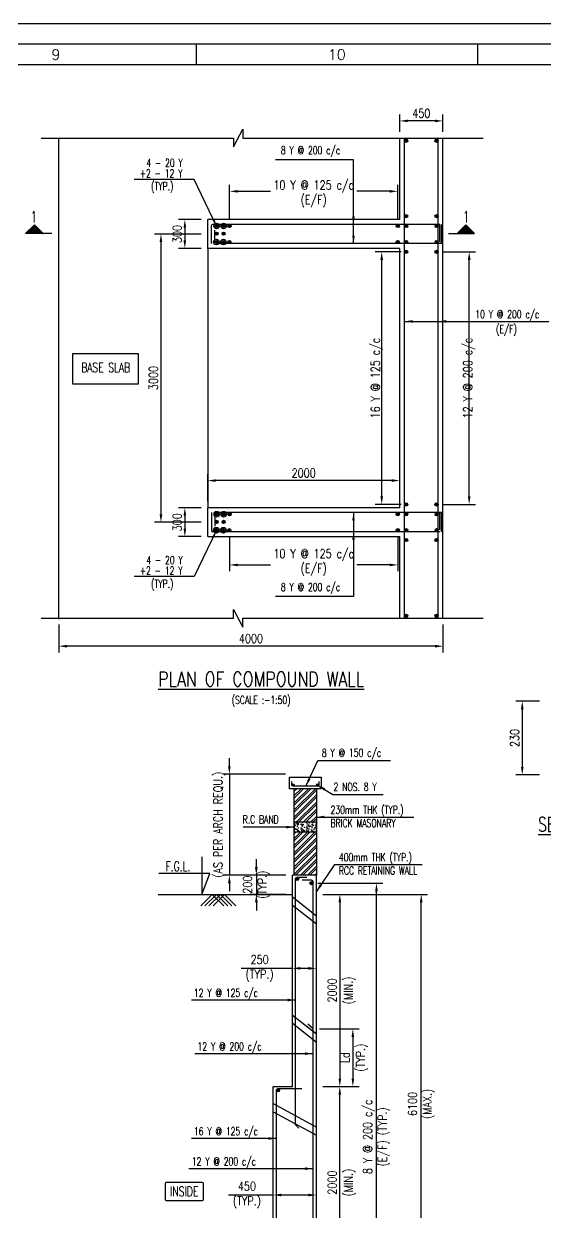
# Model space of a CAD drawing. Extents: x 455722 to 1142355, y -625363 to -272741.
# Drawn here: x 721602 to 737893, y -317485 to -280373 of the extents above; entities that cross this region are included whole.
import ezdxf
from ezdxf.enums import TextEntityAlignment as Align
from ezdxf.lldxf.tags import DXFTag

# ---------------------------------------------------------------- set-up
doc = ezdxf.new("R2010")
doc.units = 0
doc.header["$LTSCALE"] = 500
doc.header["$MEASUREMENT"] = 0
doc.layers.get('DEFPOINTS').update_dxf_attribs({"color": 4})
for name, color, linetype in [('NO. BEAM', 3, 'Continuous'), ('PNA', 10, 'Continuous'), ('S- PILE CAP', 4, 'Continuous'), ('S-BRECK LINE', 8, 'Continuous'), ('S-COLUMN', 1, 'Continuous'), ('S-CONCRET LINE', 4, 'Continuous'), ('S-DIM-1', 5, 'Continuous'), ('S-HATCH', 253, 'Continuous'), ('S-LEVEL SECTION', 3, 'Continuous'), ('S-PCC', 9, 'Continuous'), ('S-REINFORCEMENT', 6, 'Continuous'), ('S-RETAINING WALL', 6, 'Continuous'), ('S-SECTION MARK', 1, 'Continuous'), ('S-TEXT', 2, 'Continuous'), ('S-TEXT-1', 4, 'Continuous'), ('S-TITIL', 6, 'Continuous'), ('TITLE', 4, 'Continuous')]:
    doc.layers.add(name, color=color, linetype=linetype)
doc.layers.add('RIDE-PROFILE', color=8, linetype='Continuous', lineweight=25)
doc.styles.add('ROMANS', font='r.shx', dxfattribs={"width": 0.8, "height": 275, "bigfont": 'bigfont.shx'})
tags = doc.linetypes.add('HIDDEN', pattern=[0.375, 0.25, -0.125]).pattern_tags.tags
tags[6:7] = [DXFTag(74, 4), DXFTag(75, 0), DXFTag(340, '0'), DXFTag(46, 1.0), DXFTag(50, 0.0), DXFTag(44, 0.0), DXFTag(45, 0.0)]
tags[4:5] = [DXFTag(74, 4), DXFTag(75, 0), DXFTag(340, '0'), DXFTag(46, 1.0), DXFTag(50, 0.0), DXFTag(44, 0.0), DXFTag(45, 0.0)]
doc.dimstyles.new('dim10', dxfattribs={"dimtxt": 250, "dimasz": 250, "dimexe": 200, "dimexo": 200, "dimgap": 100, "dimtad": 1, "dimdec": 0, "dimlfac": 0.1, "dimzin": 0, "dimdsep": 46, "dimtxsty": 'ROMANS', "dimcen": 0, "dimclrd": 5, "dimclre": 5, "dimclrt": 4, "dimadec": 0, "dimazin": 0, "dimtfac": 1, "dimtdec": 0, "dimtix": 1, "dimtofl": 0, "dimtmove": 2, "dimatfit": 3, "dimfxl": 0, "dimtolj": 1, "dimtzin": 0, "dimlwd": -1, "dimlwe": -1, "dimarcsym": 0})
doc.dimstyles.new('dim100', dxfattribs={"dimtxt": 250, "dimasz": 250, "dimexe": 200, "dimexo": 200, "dimgap": 100, "dimtad": 1, "dimdec": 0, "dimzin": 0, "dimdsep": 46, "dimtxsty": 'ROMANS', "dimcen": 0, "dimclrd": 5, "dimclre": 5, "dimclrt": 4, "dimadec": 0, "dimazin": 0, "dimtfac": 1, "dimtdec": 0, "dimtix": 1, "dimtofl": 0, "dimtmove": 2, "dimatfit": 3, "dimfxl": 0, "dimtolj": 1, "dimtzin": 0, "dimlwd": -1, "dimlwe": -1, "dimarcsym": 0})
doc.dimstyles.new('dim33.33', dxfattribs={"dimtxt": 250, "dimasz": 250, "dimexe": 200, "dimexo": 200, "dimgap": 100, "dimtad": 1, "dimdec": 0, "dimlfac": 0.333331, "dimzin": 0, "dimdsep": 46, "dimtxsty": 'ROMANS', "dimcen": 0, "dimclrd": 5, "dimclre": 5, "dimclrt": 4, "dimadec": 0, "dimazin": 0, "dimtfac": 1, "dimtdec": 0, "dimtix": 1, "dimtofl": 0, "dimtmove": 2, "dimatfit": 3, "dimfxl": 0, "dimtolj": 1, "dimtzin": 0, "dimlwd": -1, "dimlwe": -1, "dimarcsym": 0})

# ---------------------------------------------------------------- blocks, each defined once
blk = doc.blocks.new('SHEET')
at = {"elevation": -8, "flags": 128}
blk.add_lwpolyline([(674017, -125881), (763101, -125881), (763101, -63214), (674017, -63214)], close=True, dxfattribs=at)
at = {"layer": 'PNA'}
for p, q in [((740301, -63743, -8), (740301, -64273, -8)), ((747548, -63743, -8), (747548, -64273, -8))]:
    blk.add_line(p, q, dxfattribs=at)
at = {"layer": 'PNA', "color": 1, "elevation": -8}
for points in [[(675076, -125351), (762572, -125351), (762572, -63743), (675076, -63743)], [(676135, -124822), (762042, -124822), (762042, -64273), (676135, -64273)]]:
    blk.add_lwpolyline(points, close=True, dxfattribs=at)
at = {"layer": 'PNA', "style": 'ROMANS'}
for s, height, p in [('9', 265, (736678, -64008, -8)), ('10', 264.8, (743925, -64008, -8))]:
    blk.add_text(s, height=height, dxfattribs=at).set_placement(p, align=Align.MIDDLE)
blk = doc.blocks.new('*D315')
at = {"layer": 'DEFPOINTS', "color": 0}
for p in [(737910, -301527), (737175, -303827), (737910, -303827)]:
    blk.add_point(p, dxfattribs=at)
at = {"layer": 'S-DIM-1', "color": 5}
for p, q in [((737710, -301527), (736975, -301527)), ((737175, -301777), (737175, -303577)), ((737710, -303827), (736975, -303827))]:
    blk.add_line(p, q, dxfattribs=at)
for points in [[(737134, -301777), (737217, -301777), (737175, -301527)], [(737134, -303577), (737217, -303577), (737175, -303827)]]:
    blk.add_solid(points, dxfattribs=at)
at = {"layer": 'S-DIM-1', "color": 4, "insert": (736938, -302677), "char_height": 275, "attachment_point": 5, "rotation": 90, "style": 'ROMANS'}
blk.add_mtext('\\A1;230', dxfattribs=at)
blk = doc.blocks.new('*D368')
at = {"layer": 'DEFPOINTS', "color": 0}
for p in [(730594, -307209, 0), (732620, -307209), (730589, -319639, 0)]:
    blk.add_point(p, dxfattribs=at)
at = {"layer": 'S-DIM-1', "color": 5}
for p, q in [((730794, -307209), (732820, -307209)), ((730789, -319639), (732820, -319639))]:
    blk.add_line(p, q, dxfattribs=at)
at = {"layer": 'S-DIM-1', "color": 5, "lineweight": -3}
blk.add_line((732620, -319389), (732620, -307459), dxfattribs=at)
at = {"layer": 'S-DIM-1', "color": 5}
for points in [[(732579, -307459), (732662, -307459), (732620, -307209)], [(732579, -319389), (732662, -319389), (732620, -319639)]]:
    blk.add_solid(points, dxfattribs=at)
at = {"layer": 'S-DIM-1', "color": 4, "insert": (732620, -315131), "char_height": 275, "attachment_point": 5, "rotation": 90, "style": 'ROMANS'}
blk.add_mtext('\\A1;{8 Y @ 200 c/c\\P(E/F) (TYP.)}', dxfattribs=at)
blk = doc.blocks.new('*D371')
at = {"layer": 'DEFPOINTS', "color": 0}
for p in [(730744, -307559, 0), (734019, -307559), (732523, -325859, 0)]:
    blk.add_point(p, dxfattribs=at)
at = {"layer": 'S-DIM-1', "color": 5}
for p, q in [((730944, -307559), (734219, -307559)), ((732723, -325859), (734219, -325859))]:
    blk.add_line(p, q, dxfattribs=at)
at = {"layer": 'S-DIM-1', "color": 5, "lineweight": -3}
blk.add_line((734019, -325609), (734019, -307809), dxfattribs=at)
at = {"layer": 'S-DIM-1', "color": 5}
for points in [[(733978, -307809), (734061, -307809), (734019, -307559)], [(733978, -325609), (734061, -325609), (734019, -325859)]]:
    blk.add_solid(points, dxfattribs=at)
at = {"layer": 'S-DIM-1', "color": 4, "insert": (734019, -314103), "char_height": 275, "attachment_point": 5, "rotation": 90, "style": 'ROMANS'}
blk.add_mtext('\\A1;6100\\P(MAX.)', dxfattribs=at)
blk = doc.blocks.new('*D372')
at = {"layer": 'DEFPOINTS', "color": 0}
for p in [(729994, -306959, -1), (728868, -307559), (729994, -307559, -1)]:
    blk.add_point(p, dxfattribs=at)
at = {"layer": 'S-DIM-1', "color": 5, "lineweight": -3}
for p, q in [((728868, -306709), (728868, -306459)), ((728868, -306959), (728868, -307559)), ((728868, -307809), (728868, -308059))]:
    blk.add_line(p, q, dxfattribs=at)
at = {"layer": 'S-DIM-1', "color": 5}
for p, q in [((729794, -306959), (728668, -306959)), ((729794, -307559), (728668, -307559))]:
    blk.add_line(p, q, dxfattribs=at)
for points in [[(728826, -306709), (728909, -306709), (728868, -306959)], [(728826, -307809), (728909, -307809), (728868, -307559)]]:
    blk.add_solid(points, dxfattribs=at)
at = {"layer": 'S-DIM-1', "color": 4, "insert": (728868, -307259), "char_height": 275, "attachment_point": 5, "rotation": 90, "style": 'ROMANS'}
blk.add_mtext('\\A1;200\\P(TYP.)', dxfattribs=at)
blk = doc.blocks.new('*D375')
at = {"layer": 'DEFPOINTS', "color": 0}
for p in [(729394, -316948), (729394, -317566), (730744, -317460)]:
    blk.add_point(p, dxfattribs=at)
at = {"layer": 'S-DIM-1', "color": 5}
for p, q in [((729394, -317366), (729394, -316748)), ((730744, -317260), (730744, -316748))]:
    blk.add_line(p, q, dxfattribs=at)
at = {"layer": 'S-DIM-1', "color": 5, "lineweight": -3}
for p, q in [((729394, -316948), (728001, -316948)), ((730494, -316948), (729644, -316948))]:
    blk.add_line(p, q, dxfattribs=at)
at = {"layer": 'S-DIM-1', "color": 5}
for points in [[(729644, -316906), (729644, -316990), (729394, -316948)], [(730494, -316906), (730494, -316990), (730744, -316948)]]:
    blk.add_solid(points, dxfattribs=at)
at = {"layer": 'S-DIM-1', "color": 4, "insert": (728572, -316948), "char_height": 275, "attachment_point": 5, "style": 'ROMANS'}
blk.add_mtext('\\A1;450\\P(TYP.)', dxfattribs=at)
blk = doc.blocks.new('*D376')
at = {"layer": 'DEFPOINTS', "color": 0}
for p in [(729979, -303809), (728025, -306959), (729934, -306959)]:
    blk.add_point(p, dxfattribs=at)
at = {"layer": 'S-DIM-1', "color": 5, "lineweight": -3}
for p, q in [((728025, -303559), (728025, -303309)), ((728025, -303809), (728025, -306959)), ((728025, -307209), (728025, -307459))]:
    blk.add_line(p, q, dxfattribs=at)
at = {"layer": 'S-DIM-1', "color": 5}
for p, q in [((729779, -303809), (727825, -303809)), ((729734, -306959), (727825, -306959))]:
    blk.add_line(p, q, dxfattribs=at)
for points in [[(727984, -303559), (728067, -303559), (728025, -303809)], [(727984, -307209), (728067, -307209), (728025, -306959)]]:
    blk.add_solid(points, dxfattribs=at)
at = {"layer": 'S-DIM-1', "color": 4, "insert": (727716, -305384), "char_height": 275, "attachment_point": 5, "rotation": 90, "style": 'ROMANS'}
blk.add_mtext('\\A1;(AS PER ARCH REQU.)', dxfattribs=at)
blk = doc.blocks.new('*D377')
at = {"layer": 'DEFPOINTS', "color": 0}
for p in [(730644, -311759), (730744, -313559), (731883, -313559)]:
    blk.add_point(p, dxfattribs=at)
at = {"layer": 'S-DIM-1', "color": 5}
for p, q in [((730844, -311759), (732083, -311759)), ((730944, -313559), (732083, -313559))]:
    blk.add_line(p, q, dxfattribs=at)
at = {"layer": 'S-DIM-1', "color": 5, "lineweight": -3}
blk.add_line((731883, -312009), (731883, -313309), dxfattribs=at)
at = {"layer": 'S-DIM-1', "color": 5}
for points in [[(731841, -312009), (731924, -312009), (731883, -311759)], [(731841, -313309), (731924, -313309), (731883, -313559)]]:
    blk.add_solid(points, dxfattribs=at)
at = {"layer": 'S-DIM-1', "color": 4, "char_height": 275, "rotation": 90, "style": 'ROMANS'}
for s, insert, attachment_point in [('\\A1;(TYP.)', (731983, -312659), 2), ('\\A1;Ld', (731783, -312659), 8)]:
    blk.add_mtext(s, dxfattribs=dict(at, insert=insert, attachment_point=attachment_point))
blk = doc.blocks.new('*D381')
at = {"layer": 'DEFPOINTS', "color": 0}
for p in [(730744, -313559, 0), (731476, -313559), (730744, -319559, 0)]:
    blk.add_point(p, dxfattribs=at)
at = {"layer": 'S-DIM-1', "color": 5}
for p, q in [((730944, -313559), (731676, -313559)), ((730944, -319559), (731676, -319559))]:
    blk.add_line(p, q, dxfattribs=at)
at = {"layer": 'S-DIM-1', "color": 5, "lineweight": -3}
blk.add_line((731476, -319309), (731476, -313809), dxfattribs=at)
at = {"layer": 'S-DIM-1', "color": 5}
for points in [[(731435, -313809), (731518, -313809), (731476, -313559)], [(731435, -319309), (731518, -319309), (731476, -319559)]]:
    blk.add_solid(points, dxfattribs=at)
at = {"layer": 'S-DIM-1', "color": 4, "char_height": 275, "attachment_point": 5, "rotation": 90, "style": 'ROMANS'}
for s, insert in [('\\A1;(MIN.)', (731786, -316559)), ('\\A1;2000', (731239, -316559))]:
    blk.add_mtext(s, dxfattribs=dict(at, insert=insert))
blk = doc.blocks.new('*D382')
at = {"layer": 'DEFPOINTS', "color": 0}
for p in [(730744, -307559, 0), (730744, -313559, 0), (731476, -313559)]:
    blk.add_point(p, dxfattribs=at)
at = {"layer": 'S-DIM-1', "color": 5}
for p, q in [((730944, -307559), (731676, -307559)), ((730944, -313559), (731676, -313559))]:
    blk.add_line(p, q, dxfattribs=at)
at = {"layer": 'S-DIM-1', "color": 5, "lineweight": -3}
blk.add_line((731476, -307809), (731476, -313309), dxfattribs=at)
at = {"layer": 'S-DIM-1', "color": 5}
for points in [[(731435, -307809), (731518, -307809), (731476, -307559)], [(731435, -313309), (731518, -313309), (731476, -313559)]]:
    blk.add_solid(points, dxfattribs=at)
at = {"layer": 'S-DIM-1', "color": 4, "char_height": 275, "attachment_point": 5, "rotation": 90, "style": 'ROMANS'}
for s, insert in [('\\A1;2000', (731239, -310559)), ('\\A1;(MIN.)', (731786, -310559))]:
    blk.add_mtext(s, dxfattribs=dict(at, insert=insert))
blk = doc.blocks.new('*D383')
at = {"layer": 'DEFPOINTS', "color": 0}
for p in [(729994, -309869), (729994, -310487), (730744, -310381)]:
    blk.add_point(p, dxfattribs=at)
at = {"layer": 'S-DIM-1', "color": 5, "lineweight": -3}
for p, q in [((729994, -309869), (728397, -309869)), ((730494, -309869), (730244, -309869))]:
    blk.add_line(p, q, dxfattribs=at)
at = {"layer": 'S-DIM-1', "color": 5}
for p, q in [((729994, -310287), (729994, -309669)), ((730744, -310181), (730744, -309669))]:
    blk.add_line(p, q, dxfattribs=at)
for points in [[(730244, -309827), (730244, -309911), (729994, -309869)], [(730494, -309827), (730494, -309911), (730744, -309869)]]:
    blk.add_solid(points, dxfattribs=at)
at = {"layer": 'S-DIM-1', "color": 4, "insert": (728969, -309869), "char_height": 275, "attachment_point": 5, "style": 'ROMANS'}
blk.add_mtext('\\A1;250\\P(TYP.)', dxfattribs=at)
blk = doc.blocks.new('*D324')
at = {"color": 5}
for p, q in [((722699, -299130), (722699, -300009)), ((734699, -299130), (734699, -300009)), ((734449, -299809), (722949, -299809))]:
    blk.add_line(p, q, dxfattribs=at)
for points in [[(722949, -299767), (722949, -299851), (722699, -299809)], [(734449, -299767), (734449, -299851), (734699, -299809)]]:
    blk.add_solid(points, dxfattribs=at)
at = {"layer": 'DEFPOINTS', "color": 0}
for p in [(722699, -298930), (734699, -298930), (722699, -299809)]:
    blk.add_point(p, dxfattribs=at)
at = {"color": 4, "insert": (728699, -299572), "char_height": 275, "attachment_point": 5, "style": 'ROMANS'}
blk.add_mtext('\\A1;4000', dxfattribs=at)
blk = doc.blocks.new('*D384')
at = {"color": 5}
for p, q in [((728033, -286488), (728033, -285405)), ((728283, -285605), (729311, -285605)), ((733036, -285605), (732008, -285605)), ((733286, -286488), (733286, -285405))]:
    blk.add_line(p, q, dxfattribs=at)
for points in [[(728283, -285563), (728283, -285646), (728033, -285605)], [(733036, -285563), (733036, -285646), (733286, -285605)]]:
    blk.add_solid(points, dxfattribs=at)
at = {"layer": 'DEFPOINTS', "color": 0}
for p in [(728033, -285605), (728033, -286688), (733286, -286688)]:
    blk.add_point(p, dxfattribs=at)
at = {"color": 4, "insert": (730660, -285683), "char_height": 275, "attachment_point": 5, "style": 'ROMANS'}
blk.add_mtext('\\A1;{10 Y @ 125 c/c\\P(E/F) }', dxfattribs=at)
blk = doc.blocks.new('*D385')
at = {"color": 5}
for p, q in [((733349, -283746), (733349, -283206)), ((734449, -283406), (733599, -283406)), ((734699, -283746), (734699, -283206))]:
    blk.add_line(p, q, dxfattribs=at)
for points in [[(733599, -283365), (733599, -283448), (733349, -283406)], [(734449, -283365), (734449, -283448), (734699, -283406)]]:
    blk.add_solid(points, dxfattribs=at)
at = {"layer": 'DEFPOINTS', "color": 0}
for p in [(733349, -283406), (733349, -283946), (734699, -283946)]:
    blk.add_point(p, dxfattribs=at)
at = {"color": 4, "insert": (734024, -283169), "char_height": 275, "attachment_point": 5, "style": 'ROMANS'}
blk.add_mtext('\\A1;450', dxfattribs=at)
blk = doc.blocks.new('*D325')
at = {"layer": 'DEFPOINTS', "color": 0}
for p in [(734499, -287495, 0), (735517, -287495), (734499, -295381, 0)]:
    blk.add_point(p, dxfattribs=at)
at = {"layer": 'S-DIM-1', "color": 5}
for p, q in [((734699, -287495), (735717, -287495)), ((734699, -295381), (735717, -295381))]:
    blk.add_line(p, q, dxfattribs=at)
at = {"layer": 'S-DIM-1', "color": 5, "lineweight": -3}
blk.add_line((735517, -295131), (735517, -287745), dxfattribs=at)
at = {"layer": 'S-DIM-1', "color": 5}
for points in [[(735475, -287745), (735559, -287745), (735517, -287495)], [(735475, -295131), (735559, -295131), (735517, -295381)]]:
    blk.add_solid(points, dxfattribs=at)
at = {"layer": 'S-DIM-1', "color": 4, "insert": (735517, -291438), "char_height": 275, "attachment_point": 5, "rotation": 90, "style": 'ROMANS'}
blk.add_mtext('\\A1;{12 Y @ 200 c/c\\P}', dxfattribs=at)
blk = doc.blocks.new('*D326')
at = {"layer": 'DEFPOINTS', "color": 0}
for p in [(732785, -287495), (733594, -287495, 0), (733594, -295381, 0)]:
    blk.add_point(p, dxfattribs=at)
at = {"layer": 'S-DIM-1', "color": 5}
for p, q in [((733394, -287495), (732585, -287495)), ((733394, -295381), (732585, -295381))]:
    blk.add_line(p, q, dxfattribs=at)
at = {"layer": 'S-DIM-1', "color": 5, "lineweight": -3}
blk.add_line((732785, -295131), (732785, -287745), dxfattribs=at)
at = {"layer": 'S-DIM-1', "color": 5}
for points in [[(732743, -287745), (732827, -287745), (732785, -287495)], [(732743, -295131), (732827, -295131), (732785, -295381)]]:
    blk.add_solid(points, dxfattribs=at)
at = {"layer": 'S-DIM-1', "color": 4, "insert": (732633, -291438), "char_height": 275, "attachment_point": 5, "rotation": 90, "style": 'ROMANS'}
blk.add_mtext('\\A1;{16 Y @ 125 c/c\\P}', dxfattribs=at)
blk = doc.blocks.new('*D386')
at = {"color": 5}
for p, q in [((727149, -286488), (726434, -286488)), ((726634, -286738), (726634, -287138)), ((727149, -287388), (726434, -287388))]:
    blk.add_line(p, q, dxfattribs=at)
for points in [[(726592, -286738), (726676, -286738), (726634, -286488)], [(726592, -287138), (726676, -287138), (726634, -287388)]]:
    blk.add_solid(points, dxfattribs=at)
at = {"layer": 'DEFPOINTS', "color": 0}
for p in [(727349, -286488, 10), (726634, -287388), (727349, -287388, 10)]:
    blk.add_point(p, dxfattribs=at)
at = {"color": 4, "insert": (726397, -286938), "char_height": 275, "attachment_point": 5, "rotation": 90, "style": 'ROMANS'}
blk.add_mtext('\\A1;300', dxfattribs=at)
blk = doc.blocks.new('*D327')
at = {"color": 5}
for p, q in [((727149, -295488), (726434, -295488)), ((726634, -295738), (726634, -296138)), ((727149, -296388), (726434, -296388))]:
    blk.add_line(p, q, dxfattribs=at)
for points in [[(726592, -295738), (726676, -295738), (726634, -295488)], [(726592, -296138), (726676, -296138), (726634, -296388)]]:
    blk.add_solid(points, dxfattribs=at)
at = {"layer": 'DEFPOINTS', "color": 0}
for p in [(727349, -295488, 10), (726634, -296388), (727349, -296388, 10)]:
    blk.add_point(p, dxfattribs=at)
at = {"color": 4, "insert": (726397, -295938), "char_height": 275, "attachment_point": 5, "rotation": 90, "style": 'ROMANS'}
blk.add_mtext('\\A1;300', dxfattribs=at)
blk = doc.blocks.new('*D387')
at = {"color": 5}
for p, q in [((727149, -286938), (725688, -286938)), ((725888, -287188), (725888, -295688)), ((727149, -295938), (725688, -295938))]:
    blk.add_line(p, q, dxfattribs=at)
for points in [[(725846, -287188), (725930, -287188), (725888, -286938)], [(725846, -295688), (725930, -295688), (725888, -295938)]]:
    blk.add_solid(points, dxfattribs=at)
at = {"layer": 'DEFPOINTS', "color": 0}
for p in [(727349, -286938, 10), (725888, -295938), (727349, -295938, 10)]:
    blk.add_point(p, dxfattribs=at)
at = {"color": 4, "insert": (725651, -291438), "char_height": 275, "attachment_point": 5, "rotation": 90, "style": 'ROMANS'}
blk.add_mtext('\\A1;3000', dxfattribs=at)
blk = doc.blocks.new('*D329')
at = {"color": 5}
for p, q in [((728033, -296388), (728033, -297471)), ((733286, -296388), (733286, -297471)), ((728283, -297271), (729311, -297271)), ((733036, -297271), (732008, -297271))]:
    blk.add_line(p, q, dxfattribs=at)
for points in [[(728283, -297230), (728283, -297313), (728033, -297271)], [(733036, -297230), (733036, -297313), (733286, -297271)]]:
    blk.add_solid(points, dxfattribs=at)
at = {"layer": 'DEFPOINTS', "color": 0}
for p in [(728033, -296188), (733286, -296188), (728033, -297271)]:
    blk.add_point(p, dxfattribs=at)
at = {"color": 4, "insert": (730660, -297193), "char_height": 275, "attachment_point": 5, "style": 'ROMANS'}
blk.add_mtext('\\A1;{10 Y @ 125 c/c\\P(E/F) }', dxfattribs=at)
blk = doc.blocks.new('*D388')
at = {"color": 5}
for p, q in [((727349, -295288), (727349, -294438)), ((733099, -294638), (727599, -294638)), ((733349, -295288), (733349, -294438))]:
    blk.add_line(p, q, dxfattribs=at)
for points in [[(727599, -294596), (727599, -294679), (727349, -294638)], [(733099, -294596), (733099, -294679), (733349, -294638)]]:
    blk.add_solid(points, dxfattribs=at)
at = {"layer": 'DEFPOINTS', "color": 0}
for p in [(727349, -294638), (727349, -295488), (733349, -295488)]:
    blk.add_point(p, dxfattribs=at)
at = {"color": 4, "insert": (730349, -294400), "char_height": 275, "attachment_point": 5, "style": 'ROMANS'}
blk.add_mtext('\\A1;2000', dxfattribs=at)

msp = doc.modelspace()

# ---------------------------------------------------------------- hatches: boundary and pattern name
at = {"layer": 'S-HATCH'}
h = msp.add_hatch(dxfattribs=at)
h.set_pattern_fill('ANSI32', color=256, scale=420, style=0)
h.set_pattern_definition([(45, (-7961143.43, 93844.97), (-111.369318, 111.369318), []), (45, (-7961069.19, 93844.97), (-111.369318, 111.369318), [])])
h.paths.add_polyline_path([(730053.855, -305308.65), (730743.855, -305308.65), (730743.855, -304258.65), (730053.855, -304258.65)])
h.paths.add_polyline_path([(730743.855, -305608.65), (730053.855, -305608.65), (730053.855, -306958.65), (730743.855, -306958.65)])
at = {"layer": 'S-PCC', "linetype": 'ByBlock'}
h = msp.add_hatch(dxfattribs=at)
h.set_pattern_fill('AR-CONC,_O', color=256, scale=30)
h.set_pattern_definition([(50, (-17593347.6, 1104531.28), (215.1780548, -18.8256405), [22.5, -247.5]), (355, (-17593347.6, 1104531.28), (-41.6254, 225.65764), [18, -198]), (100.4514445, (-17593329.67, 1104529.71), (173.552654, 206.8319973), [19.1220576, -210.3426336]), (46.1842, (-17593347.6, 1104591.28), (320.1723992, -49.6557842), [33.75, -371.25]), (96.6356355, (-17593320.92, 1104587.14), (280.3985837, 292.23558), [28.6831026, -315.514128]), (351.184164, (-17593347.6, 1104591.28), (280.3985835, 292.23558), [27, -297.0000003]), (21, (-17593317.6, 1104576.28), (179.0721156, -120.7856672), [22.5, -247.5]), (326, (-17593317.6, 1104576.28), (72.9945996, 217.5450135), [18, -198]), (71.4514447, (-17593302.68, 1104566.22), (252.066713, 96.7593458), [19.122057, -210.3426336]), (37.5, (-17593347.6, 1104531.28), (3.6479566, 99.86815615), [0, -195.6, 0, -201, 0, -198.75]), (7.5, (-17593347.6, 1104531.28), (78.92086123, 118.32351356), [0, -114.6, 0, -191.1, 0, -75.75]), (327.5, (-17593414.5, 1104531.28), (160.14673085, -6.76646152), [0, -75, 0, -234, 0, -310.5]), (317.5, (-17593444.5, 1104531.28), (174.9558508, 30.0314947), [0, -97.5, 0, -155.4, 0, -220.5])])
h.paths.add_polyline_path([(730743.855, -305308.65), (730053.855, -305308.65), (730053.855, -305608.65), (730743.855, -305608.65)])
at = {"layer": 'S-SECTION MARK'}
h = msp.add_hatch(dxfattribs=at)
h.set_pattern_fill('ANSI31', color=256, scale=172.406964, angle=180, style=0)
h.set_pattern_definition([(225, (799716.732, -285083.325), (15.2387667, -15.2387667), [])])
h.paths.add_polyline_path([(721933.588, -286655.173), (721661.723, -286922.303), (722205.453, -286922.303)])
h = msp.add_hatch(dxfattribs=at)
h.set_pattern_fill('ANSI31', color=256, scale=172.406964, style=0)
h.set_pattern_definition([(315, (657630.462, -285083.325), (-15.2387667, -15.2387667), [])])
h.paths.add_polyline_path([(735413.606, -286655.173), (735685.471, -286922.303), (735141.74, -286922.303)])

# ---------------------------------------------------------------- linework, layer by layer
at = {"color": 1}
msp.add_lwpolyline([(725185.62, -290675.394), (723128.412, -290675.394), (723128.412, -291616.701), (725185.62, -291616.701)], close=True, dxfattribs=at)
for centre in [(727628.298, -286688.093, 9.84), (727846.912, -286688.093, 9.84), (727620.388, -287188.093, 9.84), (727839.001, -287188.093, 9.84), (727628.298, -295688.093, 9.84), (727846.912, -295688.093, 9.84), (727620.388, -296188.093, 9.84), (727839.001, -296188.093, 9.84)]:
    msp.add_circle(centre, 87.516, dxfattribs=at)
at = {"layer": 'NO. BEAM', "color": 7, "elevation": 9.84}
msp.add_lwpolyline([(727175.274, -316555.373), (726055.274, -316555.373, 0.414213562), (726015.274, -316595.373), (726015.274, -317075.373, 0.414213562), (726055.274, -317115.373), (727175.274, -317115.373, 0.414213562), (727215.274, -317075.373), (727215.274, -316595.373, 0.414213562)], format="xyb", close=True, dxfattribs=at)
at = {"layer": 'RIDE-PROFILE', "color": 2, "linetype": 'HIDDEN', "ltscale": 1000}
for p, q in [((729993.855, -307638.243, 9.04), (730743.855, -308225.993, 9.04)), ((729993.855, -307893.143, 9.04), (730743.855, -308480.892, 9.04)), ((729993.855, -311326.191, 9.04), (730743.855, -311913.941, 9.04)), ((729993.855, -311581.091, 9.04), (730743.855, -312168.84, 9.04)), ((729393.855, -314091.306, 9.04), (730743.855, -314825.993, 9.04)), ((729393.855, -314346.205, 9.04), (730743.855, -315080.892, 9.04))]:
    msp.add_line(p, q, dxfattribs=at)
at = {"layer": 'S- PILE CAP', "color": 8, "linetype": 'HIDDEN', "ltscale": 1500}
msp.add_line((727349.396, -287388.093), (727349.396, -295488.093, 9.84), dxfattribs=at)
at = {"layer": 'S-BRECK LINE', "ltscale": 0.3, "elevation": 9.84}
for points in [[(722146.232, -283945.996), (728154.654, -283945.996), (728154.654, -284217.2), (728450.561, -283659.838), (728450.561, -283945.996), (735949.139, -283945.996)], [(722146.232, -298930.191), (728154.654, -298930.191), (728154.654, -298658.987), (728450.561, -299216.349), (728450.561, -298930.191), (735949.139, -298930.191)]]:
    msp.add_lwpolyline(points, dxfattribs=at)
at = {"layer": 'S-COLUMN', "color": 4, "elevation": 9.84}
for points in [[(730053.855, -306958.65), (730053.855, -304258.65)], [(730743.855, -304258.65), (730743.855, -306958.65)]]:
    msp.add_lwpolyline(points, dxfattribs=at)
at = {"layer": 'S-CONCRET LINE', "elevation": 9.84}
msp.add_lwpolyline([(729903.855, -304258.65), (729903.855, -303898.65), (730893.855, -303898.65), (730893.855, -304258.65)], close=True, dxfattribs=at)
at = {"layer": 'S-LEVEL SECTION'}
msp.add_line((725796.994, -307558.65, 9.84), (729993.855, -307558.65, 9.84), dxfattribs=at)
at = {"layer": 'S-LEVEL SECTION', "elevation": 9.84}
msp.add_lwpolyline([(727165.203, -306388.25), (727165.203, -307558.65), (727415.203, -306908.65), (725816.885, -306908.65)], dxfattribs=at)
at = {"layer": 'S-PCC', "elevation": 9.84}
msp.add_lwpolyline([(730743.855, -305308.65), (730053.855, -305308.65), (730053.855, -305608.65), (730743.855, -305608.65)], close=True, dxfattribs=at)
for points in [[(727134.93, -307916.622), (727492.903, -307558.65), (727850.876, -307916.622)], [(727261.493, -307916.622), (727619.465, -307558.65), (727977.438, -307916.622)], [(727388.055, -307916.622), (727746.028, -307558.65), (728104.001, -307916.622)], [(727514.618, -307916.622), (727872.59, -307558.65), (728230.563, -307916.622)]]:
    msp.add_lwpolyline(points, dxfattribs=at)
at = {"layer": 'S-REINFORCEMENT', "color": 5, "ltscale": 10}
for p, q in [((733499.396, -298942.527, 9.84), (733499.396, -283945.996, 9.84)), ((734549.396, -298942.527, 9.84), (734549.396, -283945.996, 9.84)), ((727463.007, -287238.093, 9.84), (727463.007, -286675.593, 9.84)), ((734599.748, -286638.093, 9.84), (727500.507, -286638.093, 9.84)), ((727730.561, -286638.093, 9.84), (727570.51, -286638.093, 9.84)), ((727570.51, -287173.864, 9.84), (727570.51, -286814.836, 9.84)), ((734599.748, -287179.154, 9.84), (734599.748, -286638.093, 9.84)), ((734654.009, -287238.093, 9.84), (734654.009, -286638.093, 9.84)), ((734654.009, -287238.093, 9.84), (727620.388, -287238.093, 9.84)), ((727722.65, -287238.093, 9.84), (727620.388, -287238.093, 9.84)), ((727463.007, -295638.093, 9.84), (727463.007, -296200.593, 9.84)), ((727730.561, -295638.093, 9.84), (727570.51, -295638.093, 9.84)), ((727570.51, -295675.593, 9.84), (727570.51, -296061.35, 9.84)), ((734654.009, -295638.093, 9.84), (727608.01, -295638.093, 9.84)), ((734599.748, -296179.154, 9.84), (734599.748, -295638.093, 9.84)), ((734654.009, -296238.093, 9.84), (734654.009, -295638.093, 9.84)), ((734599.748, -296238.093, 9.84), (727500.507, -296238.093, 9.84)), ((730093.855, -314758.65, 9.84), (730193.855, -314858.65, 9.84))]:
    msp.add_line(p, q, dxfattribs=at)
at = {"layer": 'S-REINFORCEMENT', "color": 5, "ltscale": 10, "const_width": 50, "elevation": 9.84}
for points in [[(733574.396, -284025.913, 1), (733524.396, -284025.913, 1)], [(734524.396, -284025.913, 1), (734474.396, -284025.913, 1)], [(733574.396, -286381.491, 1), (733524.396, -286381.491, 1)], [(734524.396, -286381.491, 1), (734474.396, -286381.491, 1)], [(727653.298, -286688.093, 1), (727603.298, -286688.093, 1)], [(727871.912, -286688.093, 1), (727821.912, -286688.093, 1)], [(728057.69, -286688.093, 1), (728007.69, -286688.093, 1)], [(733311.38, -286688.093, 1), (733261.38, -286688.093, 1)], [(733574.396, -286688.093, 1), (733524.396, -286688.093, 1)], [(734525.071, -286688.093, 1), (734475.071, -286688.093, 1)], [(727645.388, -287188.093, 1), (727595.388, -287188.093, 1)], [(727653.298, -286928.306, 1), (727603.298, -286928.306, 1)], [(727864.001, -287188.093, 1), (727814.001, -287188.093, 1)], [(727871.912, -286928.306, 1), (727821.912, -286928.306, 1)], [(728049.779, -287188.093, 1), (727999.779, -287188.093, 1)], [(733311.38, -287188.093, 1), (733261.38, -287188.093, 1)], [(733574.396, -287188.093, 1), (733524.396, -287188.093, 1)], [(734525.071, -287188.093, 1), (734475.071, -287188.093, 1)], [(733574.396, -287494.696, -1), (733524.396, -287494.696, -1)], [(734524.396, -287494.696, -1), (734474.396, -287494.696, -1)], [(733574.396, -295381.491, 1), (733524.396, -295381.491, 1)], [(734524.396, -295381.491, 1), (734474.396, -295381.491, 1)], [(727653.298, -295688.093, 1), (727603.298, -295688.093, 1)], [(727871.912, -295688.093, 1), (727821.912, -295688.093, 1)], [(728057.69, -295688.093, 1), (728007.69, -295688.093, 1)], [(733311.38, -295688.093, -1), (733261.38, -295688.093, -1)], [(733574.396, -295688.093, 1), (733524.396, -295688.093, 1)], [(734525.071, -295688.093, 1), (734475.071, -295688.093, 1)], [(727645.388, -296188.093, 1), (727595.388, -296188.093, 1)], [(727653.298, -295928.306, 1), (727603.298, -295928.306, 1)], [(727864.001, -296188.093, 1), (727814.001, -296188.093, 1)], [(727871.912, -295928.306, 1), (727821.912, -295928.306, 1)], [(728049.779, -296188.093, 1), (727999.779, -296188.093, 1)], [(733311.38, -296188.093, -1), (733261.38, -296188.093, -1)], [(733574.396, -296188.093, 1), (733524.396, -296188.093, 1)], [(734525.071, -296188.093, 1), (734475.071, -296188.093, 1)], [(733574.396, -296494.696, -1), (733524.396, -296494.696, -1)], [(734524.396, -296494.696, -1), (734474.396, -296494.696, -1)], [(733574.396, -298862.61, -1), (733524.396, -298862.61, -1)], [(734524.396, -298862.61, -1), (734474.396, -298862.61, -1)], [(730118.855, -307075.403, 1), (730168.855, -307075.403, 1)], [(730568.855, -307208.65, 1), (730618.855, -307208.65, 1)], [(729518.855, -313675.403, 1), (729568.855, -313675.403, 1)]]:
    msp.add_lwpolyline(points, format="xyb", close=True, dxfattribs=at)
at = {"layer": 'S-REINFORCEMENT', "color": 5, "elevation": 9.84}
msp.add_lwpolyline([(730818.855, -304033.65), (730818.855, -304146.15, -0.414213562), (730781.355, -304183.65), (730016.355, -304183.65, -0.414213562), (729978.855, -304146.15), (729978.855, -304033.65)], format="xyb", dxfattribs=at)
at = {"layer": 'S-REINFORCEMENT', "color": 5, "const_width": 37.5, "elevation": 9.84}
for points in [[(729997.605, -304146.15, 1), (730035.105, -304146.15, 1)], [(730800.105, -304146.15, -1), (730762.605, -304146.15, -1)]]:
    msp.add_lwpolyline(points, format="xyb", close=True, dxfattribs=at)
at = {"layer": 'S-REINFORCEMENT', "color": 5, "ltscale": 10, "elevation": 9.84}
for points in [[(728093.855, -331608.65), (728143.855, -331658.65), (730593.855, -331658.65, 0.414213562), (730643.855, -331608.65), (730643.855, -307167.605, 0.414213562), (730593.855, -307117.605), (730303.355, -307117.605)], [(730093.855, -314758.65), (730093.855, -307075.403, -0.414213562), (730143.855, -307025.403), (730443.012, -307025.403)], [(728493.855, -331503.374), (728593.855, -331603.374), (729456.355, -331603.374, 0.414213562), (729493.855, -331565.874), (729493.855, -313675.403, -0.414213562), (729543.855, -313625.403), (730285.21, -313625.403)]]:
    msp.add_lwpolyline(points, format="xyb", dxfattribs=at)
msp.add_lwpolyline([(730643.855, -311758.65), (730477.766, -311613.384)], dxfattribs=at)
at = {"layer": 'S-REINFORCEMENT', "color": 5, "ltscale": 10}
for centre in [(733549.396, -284025.913, 9.84), (734499.396, -284025.913, 9.84), (733549.396, -286381.491, 9.84), (734499.396, -286381.491, 9.84), (727628.298, -286688.093, 9.84), (727846.912, -286688.093, 9.84), (728032.69, -286688.093, 9.84), (733286.38, -286688.093, 9.84), (733549.396, -286688.093, 9.84), (734500.071, -286688.093, 9.84), (727620.388, -287188.093, 9.84), (727628.298, -286928.306, 9.84), (727839.001, -287188.093, 9.84), (727846.912, -286928.306, 9.84), (728024.779, -287188.093, 9.84), (733286.38, -287188.093, 9.84), (733549.396, -287188.093, 9.84), (734500.071, -287188.093, 9.84), (733549.396, -287494.696, 9.84), (734499.396, -287494.696, 9.84), (733549.396, -295381.491, 9.84), (734499.396, -295381.491, 9.84), (727628.298, -295688.093, 9.84), (727846.912, -295688.093, 9.84), (728032.69, -295688.093, 9.84), (733286.38, -295688.093, 9.84), (733549.396, -295688.093, 9.84), (734500.071, -295688.093, 9.84), (727620.388, -296188.093, 9.84), (727628.298, -295928.306, 9.84), (727839.001, -296188.093, 9.84), (727846.912, -295928.306, 9.84), (728024.779, -296188.093, 9.84), (733286.38, -296188.093, 9.84), (733549.396, -296188.093, 9.84), (734500.071, -296188.093, 9.84), (733549.396, -296494.696, 9.84), (734499.396, -296494.696, 9.84), (733549.396, -298862.61, 9.84), (734499.396, -298862.61, 9.84), (730143.855, -307075.403, 9.84), (730593.855, -307208.65, 9.84), (729543.855, -313675.403, 9.84)]:
    msp.add_circle(centre, 50, dxfattribs=at)
at = {"layer": 'S-REINFORCEMENT', "color": 5}
for centre in [(730016.355, -304146.15, 9.84), (730781.355, -304146.15, 9.84)]:
    msp.add_circle(centre, 37.5, dxfattribs=at)
at = {"layer": 'S-REINFORCEMENT', "color": 5, "ltscale": 10}
for centre, start, end in [((727500.507, -286675.593, 9.84), 90, 180), ((727608.01, -295675.593, 9.84), 90, 180), ((727500.507, -296200.593, 9.84), 180, 270)]:
    msp.add_arc(centre, 37.5, start, end, dxfattribs=at)
at = {"layer": 'S-RETAINING WALL', "color": 4}
for p, q in [((722699.396, -295488.093, 9.84), (722699.396, -283945.996, 9.84)), ((733349.396, -286488.093, 9.84), (733349.396, -283945.996, 9.84)), ((734699.396, -298942.527, 9.84), (734699.396, -283945.996, 9.84)), ((733349.396, -286488.093, 9.84), (727349.396, -286488.093, 9.84)), ((727349.396, -287388.093, 9.84), (727349.396, -286488.093, 9.84)), ((733349.396, -287388.093, 9.84), (727349.396, -287388.093, 9.84)), ((733349.396, -295488.093, 9.84), (733349.396, -287388.093, 9.84)), ((722699.396, -296388.093, 9.84), (722699.396, -295488.093, 9.84)), ((733349.396, -295488.093, 9.84), (727349.396, -295488.093, 9.84)), ((727349.396, -296388.093, 9.84), (727349.396, -295488.093, 9.84)), ((722699.396, -298960.702, 9.84), (722699.396, -296388.093, 9.84)), ((727349.396, -296388.093, 9.84), (733349.396, -296388.093, 9.84)), ((733349.396, -298942.527, 9.84), (733349.396, -296388.093, 9.84)), ((730743.855, -306958.65, 9.84), (729993.855, -306958.65, 9.84)), ((729393.855, -313558.65, 9.84), (729993.855, -313558.65, 9.84))]:
    msp.add_line(p, q, dxfattribs=at)
at = {"layer": 'S-RETAINING WALL', "color": 4, "elevation": 9.84}
for points in [[(729993.855, -313558.65), (729993.855, -306958.65)], [(730743.855, -331858.65), (730743.855, -306958.65)], [(729393.855, -319558.65), (729393.855, -313558.65)]]:
    msp.add_lwpolyline(points, dxfattribs=at)
at = {"layer": 'S-SECTION MARK'}
for p, q in [((721933.588, -286655.173, 9.84), (721661.723, -286922.303, 9.84)), ((722205.453, -286922.303, 9.84), (721933.588, -286655.173, 9.84)), ((735141.74, -286922.303, 9.84), (735413.606, -286655.173, 9.84)), ((735413.606, -286655.173, 9.84), (735685.471, -286922.303, 9.84)), ((722474.581, -286922.303, 9.84), (721661.723, -286922.303, 9.84)), ((734872.613, -286922.303, 9.84), (735685.471, -286922.303, 9.84))]:
    msp.add_line(p, q, dxfattribs=at)

# ---------------------------------------------------------------- block references
at = {"xscale": 1.211507295708977, "yscale": 1.211507295708977, "zscale": 1.211507295708977}
msp.add_blockref('SHEET', (-169886.657, -203788.822, 9.11), dxfattribs=at)

# ---------------------------------------------------------------- texts
at = {"layer": 'S-LEVEL SECTION', "style": 'ROMANS', "width": 0.7}
msp.add_text('F.G.L.', height=300, dxfattribs=at).set_placement((726035.276, -306683.65, 9.84), align=Align.MIDDLE_LEFT)
at = {"layer": 'S-SECTION MARK', "style": 'ROMANS', "width": 0.7}
for p in [(721921.009, -286400.379, 28.003), (735426.185, -286400.379, 28.003)]:
    msp.add_text('1', height=350, dxfattribs=at).set_placement(p, align=Align.MIDDLE)
at = {"layer": 'S-TEXT', "style": 'ROMANS', "width": 0.7}
msp.add_text('(SCALE :-1:50)', height=250, dxfattribs=at).set_placement((729018.216, -301487.881, 9.84), align=Align.MIDDLE_CENTER)
at = {"layer": 'S-TEXT-1', "style": 'ROMANS', "width": 0.7}
for s, p in [('8 Y @ 200 c/c', (729633.069, -284323.325, 9.84)), ('4 - 20 Y', (725430.894, -284718.879, -1.032)), ('+2 - 12 Y', (725227.129, -285043.891, -1.032)), ('(TYP.)', (725580.495, -285444.129, -1.032)), ('10 Y @ 200 c/c', (735706.58, -289442.31, 9.84)), ('(E/F) ', (736356.364, -289904.129, 9.84)), ('4 - 20 Y', (725430.894, -297119.835, -1.032)), ('+2 - 12 Y', (725227.129, -297448.737, -1.032)), ('(TYP.)', (725580.495, -297859.756, -1.032)), ('8 Y @ 200 c/c', (729633.069, -297961.014, 9.84)), ('8 Y @ 150 c/c', (730914.355, -303137.895, 9.84)), ('2 NOS. 8 Y', (731279.189, -304203.779, 9.84)), ('230mm THK (TYP.)', (731187.189, -304918.148, 9.84)), ('R.C BAND', (728441.628, -305218.65, 9.84)), ('BRICK MASONARY', (731187.189, -305332.433, 9.84)), ('400mm THK (TYP.)', (731447.157, -306400.415, 9.84)), ('RCC RETAINING WALL', (731447.157, -306814.701, 9.84)), ('12 Y @ 125 c/c', (726916.609, -310633.241, 9.84)), ('12 Y @ 200 c/c', (727031.596, -312308.423, 9.84)), ('16 Y @ 125 c/c', (726916.609, -314956.418, 9.84)), ('12 Y @ 200 c/c', (726851.947, -315899.426, 9.84))]:
    msp.add_text(s, height=250, dxfattribs=at).set_placement(p, align=Align.MIDDLE_LEFT)
at = {"layer": 'S-TITIL', "style": 'ROMANS'}
for s, width, p in [('%%UPLAN OF COMPOUND WALL', 0.8, (729018.216, -300837.881, 9.84)), ('%%USECTION A-A', 0.7, (739060.447, -305369.971))]:
    msp.add_text(s, height=450, dxfattribs=dict(at, width=width)).set_placement(p, align=Align.MIDDLE_CENTER)
at = {"layer": 'TITLE', "color": 2, "style": 'ROMANS', "width": 0.7}
for s, p in [('BASE SLAB', (724161.409, -291106.737)), ('INSIDE', (726615.274, -316835.373, 9.84))]:
    msp.add_text(s, height=300, dxfattribs=at).set_placement(p, align=Align.MIDDLE_CENTER)

# ---------------------------------------------------------------- dimensions: what is measured, and where the dimension line sits
at = {"color": 1}
for base, p1, p2, angle, picture, middle in [((733349.396, -283406.217, 9.84), (734699.396, -283945.996, 9.84), (733349.396, -283945.996, 9.84), 180, '*D385', (734024.396, -283168.717, 9.84)), ((726634.023, -287388.093), (727349.396, -286488.093, 9.84), (727349.396, -287388.093, 9.84), 90, '*D386', (726396.523, -286938.093)), ((725888.016, -295938.093), (727349.396, -286938.093, 9.84), (727349.396, -295938.093, 9.84), 90, '*D387', (725650.516, -291438.093)), ((726634.023, -296388.093, 9.84), (727349.396, -295488.093, 19.679), (727349.396, -296388.093, 19.679), 90, '*D327', (726396.523, -295938.093, 9.84)), ((722699.396, -299809.121, 9.84), (734699.396, -298930.191, 9.84), (722699.396, -298930.191, 9.84), 180, '*D324', (728699.396, -299571.621, 9.84))]:
    dim = msp.add_linear_dim(base=base, p1=p1, p2=p2, angle=angle, dimstyle='dim33.33', dxfattribs=at)
    dim.commit()
    dim.dimension.update_dxf_attribs({"geometry": picture, "text_midpoint": middle})
for base, p1, p2, picture, middle in [((728032.69, -285604.811, 9.84), (733286.38, -286688.093, 9.84), (728032.69, -286688.093, 9.84), '*D384', (730659.535, -285683.181, 9.84)), ((728032.69, -297271.375, 9.84), (733286.38, -296188.093, 9.84), (728032.69, -296188.093, 9.84), '*D329', (730659.535, -297193.006, 9.84))]:
    dim = msp.add_linear_dim(base=base, p1=p1, p2=p2, angle=180, text='{10 Y @ 125 c/c\\P(E/F) }', dimstyle='dim100', override={"dimtxsty": 'ROMANS'}, dxfattribs=at)
    dim.commit()
    dim.dimension.update_dxf_attribs({"geometry": picture, "text_midpoint": middle, "dimtype": 160})
dim = msp.add_linear_dim(base=(727349.396, -294637.686, 9.84), p1=(733349.396, -295488.093, 9.84), p2=(727349.396, -295488.093, 9.84), dimstyle='dim33.33', dxfattribs=at)
dim.commit()
dim.dimension.update_dxf_attribs({"geometry": '*D388', "text_midpoint": (730349.396, -294400.186, 9.84)})
at = {"layer": 'S-DIM-1'}
for base, p1, p2, angle, text, override, picture, middle in [((732784.846, -287494.696, 9.84), (733593.637, -295381.491, 9.84), (733593.637, -287494.696, 9.84), 90, '{16 Y @ 125 c/c\\X}', {"dimtxsty": 'ROMANS', "dimtofl": 1, "dimtmove": 1, "dimlwd": 65533}, '*D326', (732632.642, -291438.093, 9.84)), ((735516.979, -287494.696, 9.84), (734499.396, -295381.491, 9.84), (734499.396, -287494.696, 9.84), 90, '{12 Y @ 200 c/c\\X}', {"dimtxsty": 'ROMANS', "dimtofl": 1, "dimtmove": 1, "dimlwd": 65533}, '*D325', (735516.979, -291438.093, 9.84)), ((728867.737, -307558.65, 11.093), (729993.855, -306958.65, 9.84), (729993.855, -307558.65, 9.84), 90, '<>\\X(TYP.)', {"dimtofl": 1, "dimtmove": 0, "dimlwd": 65533}, '*D372', (728867.737, -307258.65, 11.093)), ((732620.174, -307208.65, 9.84), (730589.394, -319638.664, 9.84), (730593.855, -307208.65, 9.84), 90, '{8 Y @ 200 c/c\\X(E/F) (TYP.)}', {"dimtxt": 250, "dimasz": 250, "dimtxsty": 'ROMANS', "dimtofl": 1, "dimtmove": 0, "dimlwd": 65533}, '*D368', (732620.174, -315130.526, 9.84)), ((734019.216, -307558.65, 9.84), (732523.094, -325858.65, 9.84), (730743.855, -307558.65, 9.84), 270, '<>\\X(MAX.)', {"dimtxt": 250, "dimasz": 250, "dimtxsty": 'ROMANS', "dimtofl": 1, "dimtmove": 0, "dimlwd": 65533}, '*D371', (734019.216, -314102.623, 9.84)), ((729993.855, -309868.993, 9.84), (730743.855, -310381.412, 9.84), (729993.855, -310487.081, 9.84), 180, '<>\\X(TYP.)', {"dimtxt": 250, "dimasz": 250, "dimtofl": 1, "dimtmove": 0, "dimlwd": 65533}, '*D383', (728968.855, -309868.993, 9.84)), ((729393.855, -316947.864, 9.84), (730743.855, -317460.283, 9.84), (729393.855, -317565.953, 9.84), 180, '<>\\X(TYP.)', {"dimtxt": 250, "dimasz": 250, "dimtofl": 1, "dimtmove": 0, "dimlwd": 65533}, '*D375', (728572.427, -316947.864, 9.84))]:
    dim = msp.add_linear_dim(base=base, p1=p1, p2=p2, angle=angle, text=text, dimstyle='dim33.33', override=override, dxfattribs=at)
    dim.commit()
    dim.dimension.update_dxf_attribs({"geometry": picture, "text_midpoint": middle, "dimtype": 160})
dim = msp.add_linear_dim(base=(737175.358, -303826.733), p1=(737910.447, -301526.733), p2=(737910.447, -303826.733), angle=90, dimstyle='dim10', dxfattribs=at)
dim.commit()
dim.dimension.update_dxf_attribs({"geometry": '*D315', "text_midpoint": (736937.858, -302676.733)})
for base, p1, p2, angle, text, override, picture, middle in [((728025.355, -306958.65, 9.84), (729978.855, -303808.65, 9.84), (729933.855, -306958.65, 9.84), 90, '(AS PER ARCH REQU.)', {"dimtofl": 1, "dimtmove": 0, "dimlwd": 65533}, '*D376', (727715.831, -305383.65, 9.84)), ((731476.171, -313558.65, 9.84), (730743.855, -307558.65, 9.84), (730743.855, -313558.65, 9.84), 90, '<>\\X(MIN.)', {"dimtxt": 250, "dimasz": 250, "dimtxsty": 'ROMANS', "dimtofl": 1, "dimtmove": 0, "dimlwd": 65533}, '*D382', (731476.171, -310558.65, 9.84)), ((731882.761, -313558.65, 9.84), (730643.855, -311758.65, 9.84), (730743.855, -313558.65, 9.84), 90, 'Ld\\X(TYP.)', {"dimtxt": 250, "dimasz": 250, "dimtofl": 1, "dimtmove": 0, "dimlwd": 65533}, '*D377', (731882.761, -312658.65, 9.84)), ((731476.171, -313558.65, 9.84), (730743.855, -319558.65, 9.84), (730743.855, -313558.65, 9.84), 270, '<>\\X(MIN.)', {"dimtxt": 250, "dimasz": 250, "dimtxsty": 'ROMANS', "dimtofl": 1, "dimtmove": 0, "dimlwd": 65533}, '*D381', (731476.171, -316558.65, 9.84))]:
    dim = msp.add_linear_dim(base=base, p1=p1, p2=p2, angle=angle, text=text, dimstyle='dim33.33', override=override, dxfattribs=at)
    dim.commit()
    dim.dimension.update_dxf_attribs({"geometry": picture, "text_midpoint": middle})

# ---------------------------------------------------------------- leaders
at = {"color": 1}
for points in [[(731903.652, -286638.093, 9.84), (731903.652, -284621.302, 9.84), (729464.679, -284621.302, 9.84)], [(731903.652, -287238.093, 9.84), (731903.652, -284621.302, 9.84), (729464.679, -284621.302, 9.84)], [(727627.884, -286691.902, 19.679), (726921.904, -285238.54, 19.679), (725054.769, -285238.54, 19.679)], [(733499.396, -289667.31, 9.84), (737585.936, -289667.31, 9.84)], [(734549.396, -289667.31, 9.84), (738009.679, -289667.31, 9.84)], [(731903.652, -295638.093, 9.84), (731903.652, -298254.884, 9.84), (729464.679, -298254.884, 9.84)], [(727627.884, -296184.285, 19.679), (726921.904, -297637.646, 19.679), (725054.769, -297637.646, 19.679)], [(731903.652, -296238.093, 9.84), (731903.652, -298254.884, 9.84), (729464.679, -298254.884, 9.84)]]:
    msp.add_leader(points, dimstyle='dim100', override={"dimgap": 100, "dimtad": 0}, dxfattribs=at)
at = {"layer": 'S-DIM-1'}
for points, dimstyle in [([(730413.355, -304183.65, 9.84), (730794.355, -303377.895, 9.84), (733059.925, -303377.895, 9.84)], 'dim33.33'), ([(730781.355, -304146.15, 9.84), (731260.425, -304443.779, 9.84), (732827.795, -304443.779, 9.84)], 'dim33.33'), ([(730053.855, -305458.65, 9.84), (728451.355, -305458.65, 9.84)], 'dim33.33'), ([(730743.855, -305143.148, 9.84), (733790.051, -305143.148, 9.84)], 'dim100'), ([(730743.855, -307477.282, 9.84), (731319.121, -306625.415, 9.84), (734050.019, -306625.415, 9.84)], 'dim100'), ([(730093.855, -310858.241, 9.84), (726846.031, -310858.241, 9.84)], 'dim100'), ([(730642.779, -312533.423, 9.84), (726943.024, -312533.423, 9.84)], 'dim100'), ([(729493.855, -315181.418, 9.84), (726846.031, -315181.418, 9.84)], 'dim100'), ([(730642.779, -316124.426, 9.84), (726763.375, -316124.426, 9.84)], 'dim100')]:
    msp.add_leader(points, dimstyle=dimstyle, dxfattribs=at)

doc.saveas('drawing.dxf')
